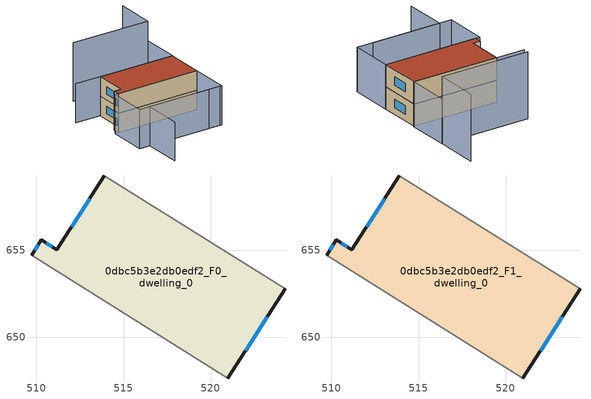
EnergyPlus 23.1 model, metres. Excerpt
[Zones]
0dbc5b3e2db0edf2_F0_dwelling_0
 floor ground (EU_floor_Construction): 524.27,652.76 521,647.62 509.71,654.7 510.28,655.58 511.17,655.01 513.89,659.28 z0
 wall outside (EU_wall_Construction): 513.89,659.28 511.17,655.01 510.28,655.58 509.71,654.7 / 521,647.62 524.27,652.76 z0:3
 wall adiabatic (EU_wall_Construction): 509.71,654.7 521,647.62 / 524.27,652.76 513.89,659.28 z0:3
 window (EU_Window_Construction): 510.1,655.31 509.89,654.98 / 510.89,655.19 510.55,655.4 / 513.05,657.95 512.02,656.34 / 522.02,649.23 523.25,651.16 z0.93:2.07
0dbc5b3e2db0edf2_F1_dwelling_0
 floor to 0dbc5b3e2db0edf2_F0_dwelling_0 (EU_floor_Construction): 524.27,652.76 521,647.62 509.71,654.7 510.27,655.58 511.17,655.01 513.89,659.28 z3
 wall outside (EU_wall_Construction): 513.89,659.28 511.17,655.01 510.28,655.58 509.71,654.7 / 521,647.62 524.27,652.76 z3:6
 wall adiabatic (EU_wall_Construction): 509.71,654.7 521,647.62 / 524.27,652.76 513.89,659.28 z3:6
 window (EU_Window_Construction): 510.1,655.31 509.89,654.98 / 510.89,655.19 510.55,655.4 / 513.05,657.95 512.02,656.34 / 522.02,649.23 523.25,651.16 z3.93:5.07
 roof outside (EU_roof_Construction): 521,647.62 524.27,652.76 513.89,659.28 511.17,655.01 510.28,655.58 509.71,654.7 z6
shading: 504.17,643.79 507.41,648.96 / 507.41,648.96 517.48,642.63 / 527.54,657.91 524.3,652.74 / 524.3,652.74 510.39,661.47 / 517.76,642.46 505.96,649.86 / 505.96,649.86 509.2,655.03 / 509.2,655.03 521,647.62 / 521,647.62 517.76,642.46 z0:6; 530.79,663.07 527.55,657.9 / 527.55,657.9 516.82,664.63 z0:9
[Building]
EU S2 Campaign: North Axis=0; Terrain=City; Solar Distribution=FullExterior
[Site:Location]
Montreal-Trudeau.Intl.AP: Latitude=45.4667; Longitude=-73.75; Time Zone=-5; Elevation=36
[SizingPeriod:WeatherFileDays]
AnnualSizingPeriod: Begin Month=1; Begin Day of Month=1; End Month=12; End Day of Month=31; Day of Week for Start Day=Monday; Use Weather File Daylight Saving Period=No; Use Weather File Rain and Snow Indicators=No
[MATERIAL]
EU_InternalMass_Material: Roughness=MediumRough; Thickness=0.1; Conductivity=1; Density=1800; Specific Heat=900; Thermal Absorptance=0.9; Solar Absorptance=0.7; Visible Absorptance=0.7
[MATERIAL:NOMASS] Roughness=MediumRough; Thermal Absorptance=0.9; Solar Absorptance=0.7; Visible Absorptance=0.7
Name | Thermal Resistance
EU_wall_NoMass; EU_floor_NoMass | 1.51479
EU_roof_NoMass | 2.84114
[WINDOWMATERIAL:SIMPLEGLAZINGSYSTEM]
EU_Window_SimpleGlazing: UFactor=3.53504; Solar Heat Gain Coefficient=0.8; Visible Transmittance=0.8
[CONSTRUCTION]
EU_wall_Construction: EU_wall_NoMass
EU_roof_Construction: EU_roof_NoMass
EU_floor_Construction: EU_floor_NoMass
EU_Window_Construction: EU_Window_SimpleGlazing
EU_InternalMass_Construction: EU_InternalMass_Material
[ZONE] Type=1; Multiplier=1; Ceiling Height=autocalculate; Volume=227.344; Floor Area=autocalculate; Part of Total Floor Area=Yes
0dbc5b3e2db0edf2_F0_dwelling_0; 0dbc5b3e2db0edf2_F1_dwelling_0
[INTERNALMASS] Construction=EU_InternalMass_Construction; Surface Area=75.7811
Name | Zone or ZoneList
0dbc5b3e2db0edf2_F0_dwelling_0_EU_InternalMass | 0dbc5b3e2db0edf2_F0_dwelling_0
0dbc5b3e2db0edf2_F1_dwelling_0_EU_InternalMass | 0dbc5b3e2db0edf2_F1_dwelling_0
[OTHEREQUIPMENT] Fuel Type=Electricity; Design Level Calculation Method=Watts/Area; Power per Zone Floor Area=1; Fraction Latent=0; Fraction Radiant=0; Fraction Lost=0; Carbon Dioxide Generation Rate=0; EndUse Subcategory=EU_Step8_InternalGains
Name | Zone or ZoneList or Space or SpaceList | Schedule
EU_Step8_InternalGain_0dbc5b3e2db0edf2_F0_dwelling_0_f000 | 0dbc5b3e2db0edf2_F0_dwelling_0 | EU_Step8_GainSchedule_0dbc5b3e2db0edf2_F0_dwelling_0_f000
EU_Step8_InternalGain_0dbc5b3e2db0edf2_F1_dwelling_0_f000 | 0dbc5b3e2db0edf2_F1_dwelling_0 | EU_Step8_GainSchedule_0dbc5b3e2db0edf2_F1_dwelling_0_f000
[ZONEVENTILATION:DESIGNFLOWRATE] Schedule=EU_AlwaysOn; Design Flow Rate Calculation Method=AirChanges/Hour; Air Changes per Hour=0.775154; Ventilation Type=Natural; Fan Pressure Rise=0; Fan Total Efficiency=1; Constant Term Coefficient=1; Temperature Term Coefficient=0; Velocity Term Coefficient=0; Velocity Squared Term Coefficient=0; Minimum Indoor Temperature=-100; Maximum Indoor Temperature=100; Delta Temperature=-100; Minimum Outdoor Temperature=-100; Maximum Outdoor Temperature=100; Maximum Wind Speed=40
Name | Zone or ZoneList or Space or SpaceList
EU_ConstantAir_0dbc5b3e2db0edf2_F0_dwelling_0 | 0dbc5b3e2db0edf2_F0_dwelling_0
EU_ConstantAir_0dbc5b3e2db0edf2_F1_dwelling_0 | 0dbc5b3e2db0edf2_F1_dwelling_0
[HVACTEMPLATE:THERMOSTAT] Constant Heating Setpoint=20; Constant Cooling Setpoint=50
EU_HeatOnly_0dbc5b3e2db0edf2_F0_dwelling_0; EU_HeatOnly_0dbc5b3e2db0edf2_F1_dwelling_0
[HVACTEMPLATE:ZONE:IDEALLOADSAIRSYSTEM] System Availability Schedule=EU_AlwaysOn; Maximum Heating Supply Air Temperature=50; Minimum Cooling Supply Air Temperature=13; Maximum Heating Supply Air Humidity Ratio=0.0156; Minimum Cooling Supply Air Humidity Ratio=0.0077; Heating Limit=NoLimit; Cooling Limit=NoLimit; Heating Availability Schedule=EU_AlwaysOn; Cooling Availability Schedule=EU_CoolingOff; Dehumidification Control Type=ConstantSensibleHeatRatio; Cooling Sensible Heat Ratio=0.7; Dehumidification Setpoint=60; Humidification Control Type=None; Humidification Setpoint=30; Outdoor Air Method=None; Outdoor Air Flow Rate per Person=0.00944; Outdoor Air Flow Rate per Zone Floor Area=0; Outdoor Air Flow Rate per Zone=0; Demand Controlled Ventilation Type=None; Outdoor Air Economizer Type=NoEconomizer; Heat Recovery Type=None; Sensible Heat Recovery Effectiveness=0.7; Latent Heat Recovery Effectiveness=0.65
Name | Template Thermostat
0dbc5b3e2db0edf2_F0_dwelling_0 | EU_HeatOnly_0dbc5b3e2db0edf2_F0_dwelling_0
0dbc5b3e2db0edf2_F1_dwelling_0 | EU_HeatOnly_0dbc5b3e2db0edf2_F1_dwelling_0
[SIZING:ZONE] Zone Cooling Design Supply Air Temperature Input Method=SupplyAirTemperature; Zone Cooling Design Supply Air Temperature=13; Zone Heating Design Supply Air Temperature Input Method=SupplyAirTemperature; Zone Heating Design Supply Air Temperature=50; Zone Cooling Design Supply Air Humidity Ratio=0.008; Zone Heating Design Supply Air Humidity Ratio=0.008; Cooling Design Air Flow Method=DesignDay; Cooling Design Air Flow Rate=0; Cooling Minimum Air Flow per Zone Floor Area=0.000762; Cooling Minimum Air Flow=0; Cooling Minimum Air Flow Fraction=0.2; Heating Design Air Flow Method=DesignDay; Heating Design Air Flow Rate=0; Heating Maximum Air Flow per Zone Floor Area=0.002032; Heating Maximum Air Flow=0.141576; Heating Maximum Air Flow Fraction=0.3; Account for Dedicated Outdoor Air System=No; Dedicated Outdoor Air System Control Strategy=NeutralSupplyAir; Dedicated Outdoor Air Low Setpoint Temperature for Design=autosize; Dedicated Outdoor Air High Setpoint Temperature for Design=autosize; Zone Load Sizing Method=Sensible Load Only No Latent Load; Zone Latent Cooling Design Supply Air Humidity Ratio Input Method=HumidityRatioDifference; Zone Cooling Design Supply Air Humidity Ratio Difference=0.005; Zone Latent Heating Design Supply Air Humidity Ratio Input Method=HumidityRatioDifference; Zone Humidification Design Supply Air Humidity Ratio Difference=0.005
0dbc5b3e2db0edf2_F0_dwelling_0; 0dbc5b3e2db0edf2_F1_dwelling_0
[SCHEDULE:CONSTANT]
Name | Hourly Value
EU_AlwaysOn | 1
EU_CoolingOff | 0
[SCHEDULE:FILE] Column Number=1; Rows to Skip at Top=0; Number of Hours of Data=8760; Column Separator=Comma; Interpolate to Timestep=No; Minutes per Item=60; Adjust Schedule for Daylight Savings=Yes
Name | File
EU_Step8_GainSchedule_0dbc5b3e2db0edf2_F0_dwelling_0_f000 | ../../schedules/0dbc5b3e2db0edf2/0dbc5b3e2db0edf2_F0_dwelling_0_f000_gain.csv
EU_Step8_GainSchedule_0dbc5b3e2db0edf2_F1_dwelling_0_f000 | ../../schedules/0dbc5b3e2db0edf2/0dbc5b3e2db0edf2_F1_dwelling_0_f000_gain.csv
